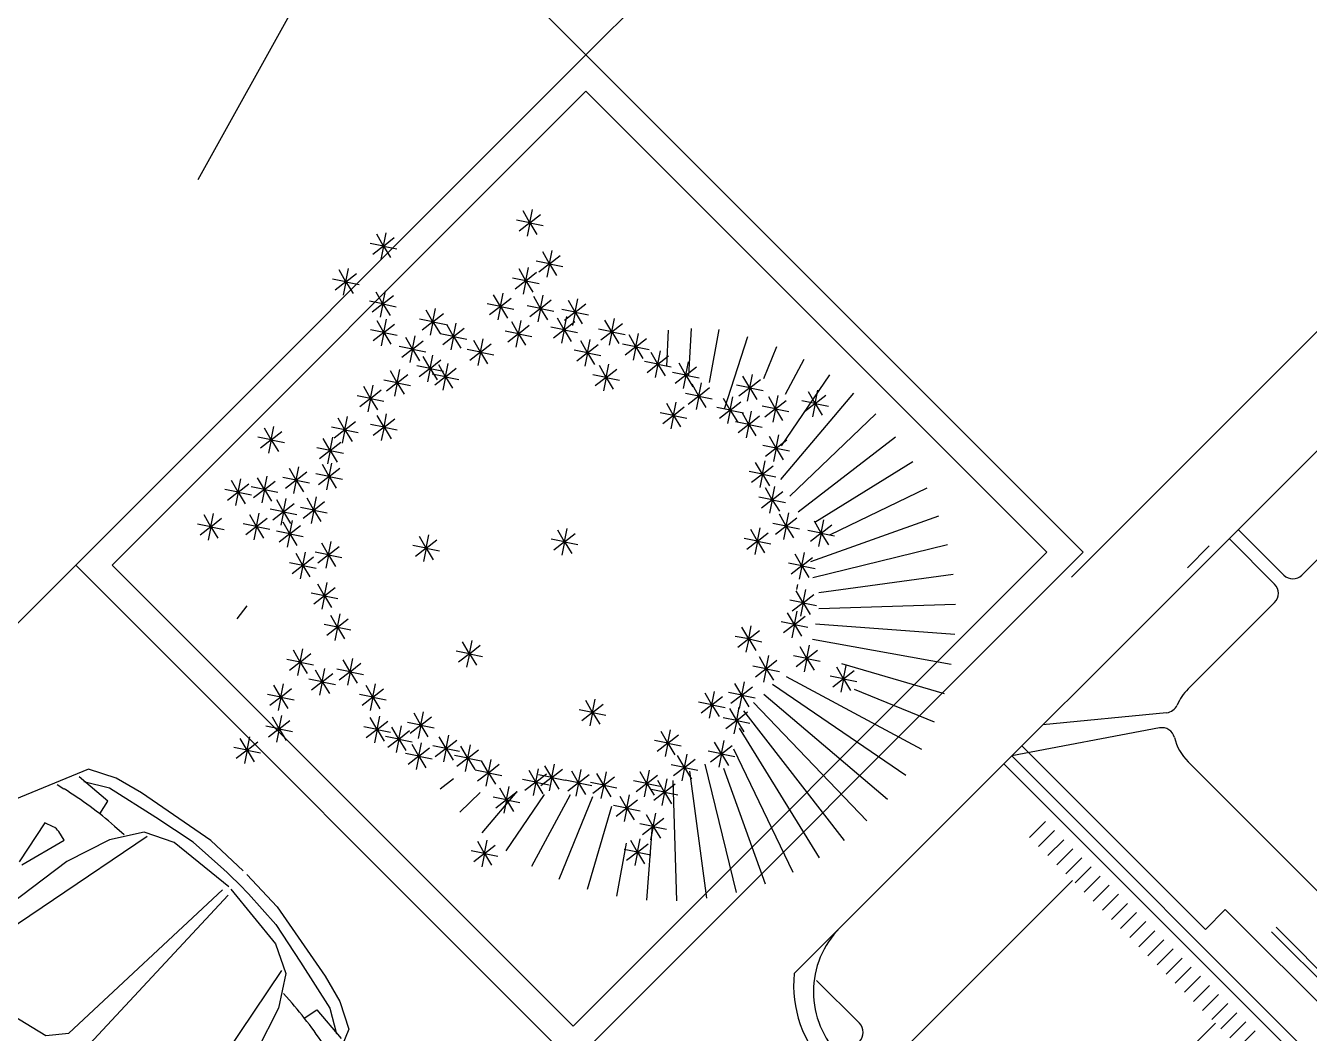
# Model space of a CAD drawing. Header units: millimetres. Extents: x 4849 to 12923, y -7542 to -986.
# Drawn here: x 7152.1 to 7650.4, y -4349.6 to -3958.6 of the extents above; entities that cross this region are included whole.
import ezdxf

# ---------------------------------------------------------------- set-up
doc = ezdxf.new("R2010")
doc.units = ezdxf.units.MM
doc.layers.add('ARBOLES', color=84, linetype='Continuous', lineweight=0)
for name, color, linetype in [('Arbustos', 82, 'Continuous'), ('muba', 32, 'Continuous'), ('mue', 31, 'Continuous'), ('Pav', 9, 'Continuous')]:
    doc.layers.add(name, color=color, linetype=linetype)

# ---------------------------------------------------------------- blocks, each defined once
blk = doc.blocks.new('a6')
at = {"layer": 'Arbustos'}
blk.add_line((-0.0769, 1.5869), (-0.0264, 1.5475), dxfattribs=at)
for points in [[(0.2812, 1.6885), (0.2295, 1.6988)], [(0.2812, 1.6885), (0.2489, 1.7302)], [(0.2812, 1.6885), (0.2916, 1.7402)], [(0.2812, 1.6885), (0.327, 1.7146)], [(0.2812, 1.6885), (0.2363, 1.6608)], [(0.2812, 1.6885), (0.2709, 1.6368)], [(0.2812, 1.6885), (0.3139, 1.6471)], [(0.2812, 1.6885), (0.3329, 1.6781)], [(-0.5865, 1.548), (-0.5761, 1.5997)], [(0.4149, 1.5825), (0.3826, 1.6242)], [(0.4149, 1.5825), (0.4253, 1.6343)], [(0.4149, 1.5825), (0.4608, 1.6087)], [(-0.5865, 1.548), (-0.6382, 1.5584)], [(-0.5865, 1.548), (-0.6314, 1.5204)], [(-0.5865, 1.548), (-0.6188, 1.5897)], [(-0.5865, 1.548), (-0.5969, 1.4963)], [(-0.5865, 1.548), (-0.5407, 1.5741)], [(-0.5865, 1.548), (-0.5538, 1.5066)], [(-0.5865, 1.548), (-0.5348, 1.5376)], [(0.2818, 1.5116), (0.2494, 1.5533)], [(0.2818, 1.5116), (0.2921, 1.5633)], [(0.4149, 1.5825), (0.3632, 1.5929)], [(0.4149, 1.5825), (0.37, 1.5549)], [(0.4149, 1.5825), (0.4046, 1.5308)], [(0.4149, 1.5825), (0.4667, 1.5722)], [(0.4149, 1.5825), (0.4476, 1.5411)], [(0.2818, 1.5116), (0.23, 1.522)], [(0.2818, 1.5116), (0.2368, 1.4839)], [(0.2818, 1.5116), (0.2714, 1.4599)], [(0.2818, 1.5116), (0.3276, 1.5377)], [(0.2818, 1.5116), (0.3144, 1.4702)], [(0.2818, 1.5116), (0.3335, 1.5012)], [(0.425, 1.4807), (0.3927, 1.5224)], [(0.425, 1.4807), (0.4354, 1.5325)], [(0.425, 1.4807), (0.4708, 1.5069)], [(0.6181, 1.4541), (0.5857, 1.4957)], [(0.6181, 1.4541), (0.6284, 1.5058)], [(-0.5035, 1.4234), (-0.5359, 1.465)], [(-0.5035, 1.4234), (-0.4932, 1.4751)], [(-0.5035, 1.4234), (-0.4577, 1.4495)], [(-0.3799, 1.4174), (-0.4123, 1.4591)], [(-0.3799, 1.4174), (-0.3696, 1.4692)], [(0.339, 1.4065), (0.3067, 1.4482)], [(0.339, 1.4065), (0.3494, 1.4582)], [(0.425, 1.4807), (0.3733, 1.4911)], [(0.425, 1.4807), (0.3801, 1.4531)], [(0.425, 1.4807), (0.4147, 1.429)], [(0.425, 1.4807), (0.4767, 1.4704)], [(0.425, 1.4807), (0.4577, 1.4393)], [(0.6181, 1.4541), (0.5663, 1.4644)], [(0.6181, 1.4541), (0.5731, 1.4264)], [(0.6181, 1.4541), (0.6077, 1.4023)], [(0.6181, 1.4541), (0.6639, 1.4802)], [(0.6181, 1.4541), (0.6698, 1.4437)], [(0.6181, 1.4541), (0.6507, 1.4126)], [(-0.5035, 1.4234), (-0.5552, 1.4337)], [(-0.5035, 1.4234), (-0.5484, 1.3957)], [(-0.5035, 1.4234), (-0.5139, 1.3716)], [(-0.5035, 1.4234), (-0.4709, 1.3819)], [(-0.5035, 1.4234), (-0.4518, 1.413)], [(-0.3799, 1.4174), (-0.4317, 1.4278)], [(-0.3799, 1.4174), (-0.4248, 1.3898)], [(-0.3799, 1.4174), (-0.3903, 1.3657)], [(-0.3799, 1.4174), (-0.3341, 1.4436)], [(-0.3799, 1.4174), (-0.3282, 1.4071)], [(-0.3799, 1.4174), (-0.3473, 1.376)], [(0.2529, 1.3821), (0.2206, 1.4238)], [(0.2529, 1.3821), (0.2633, 1.4339)], [(0.2529, 1.3821), (0.2987, 1.4083)], [(0.339, 1.4065), (0.2873, 1.4168)], [(0.339, 1.4065), (0.2941, 1.3788)], [(0.339, 1.4065), (0.3287, 1.3547)], [(0.339, 1.4065), (0.3849, 1.4326)], [(0.339, 1.4065), (0.3908, 1.3961)], [(0.339, 1.4065), (0.3717, 1.365)], [(0.4612, 1.3571), (0.4288, 1.3987)], [(0.4612, 1.3571), (0.4716, 1.4088)], [(-0.244, 1.3419), (-0.2957, 1.3523)], [(-0.244, 1.3419), (-0.2763, 1.3836)], [(-0.244, 1.3419), (-0.2336, 1.3936)], [(-0.244, 1.3419), (-0.1981, 1.3681)], [(0.1311, 1.3317), (0.0987, 1.3734)], [(0.1311, 1.3317), (0.1414, 1.3834)], [(0.1311, 1.3317), (0.1769, 1.3578)], [(0.2529, 1.3821), (0.2012, 1.3925)], [(0.2529, 1.3821), (0.208, 1.3545)], [(0.2529, 1.3821), (0.2426, 1.3304)], [(0.2529, 1.3821), (0.3046, 1.3718)], [(0.2529, 1.3821), (0.2856, 1.3407)], [(0.4612, 1.3571), (0.4095, 1.3674)], [(0.4612, 1.3571), (0.4163, 1.3294)], [(0.4612, 1.3571), (0.4508, 1.3053)], [(0.4612, 1.3571), (0.507, 1.3832)], [(0.4612, 1.3571), (0.5129, 1.3467)], [(0.4612, 1.3571), (0.4939, 1.3156)], [(-0.3209, 1.2559), (-0.3532, 1.2976)], [(-0.3209, 1.2559), (-0.3105, 1.3076)], [(-0.244, 1.3419), (-0.2889, 1.3143)], [(-0.244, 1.3419), (-0.2543, 1.2902)], [(-0.244, 1.3419), (-0.2113, 1.3005)], [(-0.244, 1.3419), (-0.1922, 1.3316)], [(0.0126, 1.2473), (0.023, 1.2991)], [(0.1311, 1.3317), (0.0794, 1.3421)], [(0.1311, 1.3317), (0.0862, 1.304)], [(0.1311, 1.3317), (0.1207, 1.28)], [(0.1311, 1.3317), (0.1828, 1.3213)], [(0.1311, 1.3317), (0.1637, 1.2903)], [(0.3459, 1.2887), (0.2942, 1.299)], [(0.3459, 1.2887), (0.3136, 1.3304)], [(0.3459, 1.2887), (0.3563, 1.3404)], [(0.3459, 1.2887), (0.3918, 1.3148)], [(-0.3209, 1.2559), (-0.3726, 1.2663)], [(-0.3209, 1.2559), (-0.3658, 1.2283)], [(-0.3209, 1.2559), (-0.3312, 1.2042)], [(-0.3209, 1.2559), (-0.275, 1.282)], [(-0.3209, 1.2559), (-0.2691, 1.2455)], [(-0.3209, 1.2559), (-0.2882, 1.2145)], [(-0.1092, 1.1969), (-0.0989, 1.2486)], [(0.0126, 1.2473), (-0.0391, 1.2577)], [(0.0126, 1.2473), (-0.0323, 1.2197)], [(0.0126, 1.2473), (-0.0197, 1.289)], [(0.0126, 1.2473), (0.0023, 1.1956)], [(0.0126, 1.2473), (0.0584, 1.2735)], [(0.0126, 1.2473), (0.0643, 1.237)], [(0.0126, 1.2473), (0.0453, 1.2059)], [(0.1721, 1.232), (0.1397, 1.2737)], [(0.1721, 1.232), (0.1824, 1.2838)], [(0.1721, 1.232), (0.2179, 1.2582)], [(0.3459, 1.2887), (0.301, 1.261)], [(0.3459, 1.2887), (0.3356, 1.2369)], [(0.3459, 1.2887), (0.3977, 1.2783)], [(0.3459, 1.2887), (0.3786, 1.2472)], [(0.4762, 1.2293), (0.4439, 1.271)], [(0.4762, 1.2293), (0.4866, 1.281)], [(0.4762, 1.2293), (0.5221, 1.2555)], [(0.5771, 1.2257), (0.5447, 1.2674)], [(0.5771, 1.2257), (0.5875, 1.2775)], [(0.5771, 1.2257), (0.6229, 1.2519)], [(-0.2815, 1.1482), (-0.2711, 1.2)], [(-0.1092, 1.1969), (-0.1609, 1.2072)], [(-0.1092, 1.1969), (-0.1541, 1.1692)], [(-0.1092, 1.1969), (-0.1416, 1.2386)], [(-0.1092, 1.1969), (-0.1196, 1.1452)], [(-0.1092, 1.1969), (-0.0634, 1.223)], [(-0.1092, 1.1969), (-0.0766, 1.1555)], [(-0.1092, 1.1969), (-0.0575, 1.1865)], [(0.1721, 1.232), (0.1203, 1.2424)], [(0.1721, 1.232), (0.1271, 1.2044)], [(0.1721, 1.232), (0.1617, 1.1803)], [(0.1721, 1.232), (0.2238, 1.2217)], [(0.1721, 1.232), (0.2047, 1.1906)], [(0.4762, 1.2293), (0.4245, 1.2397)], [(0.4762, 1.2293), (0.4313, 1.2017)], [(0.4762, 1.2293), (0.4659, 1.1776)], [(0.4762, 1.2293), (0.528, 1.219)], [(0.4762, 1.2293), (0.5089, 1.1879)], [(0.5771, 1.2257), (0.5254, 1.2361)], [(0.5771, 1.2257), (0.5322, 1.1981)], [(0.5771, 1.2257), (0.5667, 1.174)], [(0.5771, 1.2257), (0.6288, 1.2154)], [(0.5771, 1.2257), (0.6098, 1.1843)], [(0.657, 1.1682), (0.6246, 1.2098)], [(0.657, 1.1682), (0.6673, 1.2199)], [(1.2317, 1.1642), (1.1993, 1.2059)], [(1.2317, 1.1642), (1.242, 1.2159)], [(-0.2815, 1.1482), (-0.3332, 1.1586)], [(-0.2815, 1.1482), (-0.3264, 1.1206)], [(-0.2815, 1.1482), (-0.3138, 1.1899)], [(-0.2815, 1.1482), (-0.2918, 1.0965)], [(-0.2815, 1.1482), (-0.2357, 1.1744)], [(-0.2815, 1.1482), (-0.2297, 1.1379)], [(-0.2815, 1.1482), (-0.2488, 1.1068)], [(0.657, 1.1682), (0.6052, 1.1785)], [(0.657, 1.1682), (0.612, 1.1405)], [(0.657, 1.1682), (0.6466, 1.1164)], [(0.657, 1.1682), (0.7028, 1.1943)], [(0.657, 1.1682), (0.7087, 1.1578)], [(0.657, 1.1682), (0.6896, 1.1267)], [(1.2317, 1.1642), (1.1799, 1.1746)], [(1.2317, 1.1642), (1.1867, 1.1365)], [(1.2317, 1.1642), (1.2213, 1.1125)], [(1.2317, 1.1642), (1.2775, 1.1903)], [(1.2317, 1.1642), (1.2643, 1.1228)], [(1.2317, 1.1642), (1.2834, 1.1538)], [(-0.3804, 1.0599), (-0.4128, 1.1016)], [(-0.3804, 1.0599), (-0.3701, 1.1117)], [(0.7793, 1.0688), (0.7469, 1.1105)], [(0.7793, 1.0688), (0.7896, 1.1206)], [(-0.5056, 1.0434), (-0.5573, 1.0538)], [(-0.5056, 1.0434), (-0.538, 1.0851)], [(-0.5056, 1.0434), (-0.4953, 1.0952)], [(-0.5056, 1.0434), (-0.4598, 1.0696)], [(-0.3804, 1.0599), (-0.4322, 1.0703)], [(-0.3804, 1.0599), (-0.4253, 1.0323)], [(-0.3804, 1.0599), (-0.3908, 1.0082)], [(-0.3804, 1.0599), (-0.3346, 1.0861)], [(-0.3804, 1.0599), (-0.3287, 1.0496)], [(-0.3804, 1.0599), (-0.3478, 1.0185)], [(0.6672, 1.0164), (0.6349, 1.0581)], [(0.6672, 1.0164), (0.6776, 1.0682)], [(0.7793, 1.0688), (0.7275, 1.0792)], [(0.7793, 1.0688), (0.7344, 1.0412)], [(0.7793, 1.0688), (0.7689, 1.0171)], [(0.7793, 1.0688), (0.8251, 1.095)], [(0.7793, 1.0688), (0.831, 1.0585)], [(0.7793, 1.0688), (0.8119, 1.0274)], [(1.0343, 1.0171), (1.0019, 1.0588)], [(1.0343, 1.0171), (1.0447, 1.0689)], [(1.1454, 1.0204), (1.1131, 1.0621)], [(1.1454, 1.0204), (1.1558, 1.0722)], [(1.1454, 1.0204), (1.1912, 1.0466)], [(1.3704, 1.0186), (1.3381, 1.0602)], [(1.3704, 1.0186), (1.3808, 1.0703)], [(-0.5428, 0.9594), (-0.5751, 1.0011)], [(-0.5056, 1.0434), (-0.5505, 1.0158)], [(-0.5428, 0.9594), (-0.5324, 1.0111)], [(-0.5056, 1.0434), (-0.516, 0.9917)], [(-0.5056, 1.0434), (-0.4539, 1.0331)], [(-0.5056, 1.0434), (-0.473, 1.002)], [(0.6672, 1.0164), (0.6155, 1.0268)], [(0.6672, 1.0164), (0.6223, 0.9888)], [(0.6672, 1.0164), (0.6568, 0.9647)], [(0.6672, 1.0164), (0.713, 1.0426)], [(0.6672, 1.0164), (0.7189, 1.0061)], [(0.6672, 1.0164), (0.6999, 0.975)], [(0.8398, 0.9652), (0.8074, 1.0069)], [(0.8398, 0.9652), (0.8501, 1.017)], [(1.0343, 1.0171), (0.9826, 1.0275)], [(1.0343, 1.0171), (0.9894, 0.9895)], [(1.0343, 1.0171), (1.0239, 0.9654)], [(1.0343, 1.0171), (1.0801, 1.0433)], [(1.0343, 1.0171), (1.067, 0.9757)], [(1.0343, 1.0171), (1.086, 1.0068)], [(1.1454, 1.0204), (1.0937, 1.0308)], [(1.1454, 1.0204), (1.1005, 0.9928)], [(1.1454, 1.0204), (1.135, 0.9687)], [(1.1454, 1.0204), (1.1971, 1.0101)], [(1.1454, 1.0204), (1.1781, 0.979)], [(1.3704, 1.0186), (1.3187, 1.0289)], [(1.3704, 1.0186), (1.3255, 0.9909)], [(1.3704, 1.0186), (1.36, 0.9668)], [(1.3704, 1.0186), (1.4162, 1.0447)], [(1.3704, 1.0186), (1.4031, 0.9771)], [(1.3704, 1.0186), (1.4221, 1.0082)], [(-0.5428, 0.9594), (-0.5945, 0.9698)], [(-0.5428, 0.9594), (-0.5877, 0.9317)], [(-0.5428, 0.9594), (-0.5531, 0.9077)], [(-0.5428, 0.9594), (-0.4969, 0.9855)], [(-0.5428, 0.9594), (-0.491, 0.949)], [(-0.5428, 0.9594), (-0.5101, 0.918)], [(0.8398, 0.9652), (0.7881, 0.9756)], [(0.8398, 0.9652), (0.7949, 0.9376)], [(0.8398, 0.9652), (0.8294, 0.9135)], [(0.8398, 0.9652), (0.8856, 0.9914)], [(0.8398, 0.9652), (0.8915, 0.9549)], [(0.8398, 0.9652), (0.8724, 0.9238)], [(0.9701, 0.9059), (0.9378, 0.9475)], [(0.9701, 0.9059), (0.9805, 0.9576)], [(-0.6092, 0.8812), (-0.6415, 0.9229)], [(-0.6092, 0.8812), (-0.5988, 0.933)], [(-0.6092, 0.8812), (-0.5634, 0.9074)], [(-0.4888, 0.8738), (-0.5212, 0.9154)], [(-0.4888, 0.8738), (-0.4785, 0.9255)], [(-0.4888, 0.8738), (-0.443, 0.8999)], [(0.1977, 0.8527), (0.208, 0.9044)], [(0.9701, 0.9059), (0.9184, 0.9162)], [(0.9701, 0.9059), (0.9252, 0.8782)], [(0.9701, 0.9059), (0.9597, 0.8541)], [(0.9701, 0.9059), (1.0159, 0.932)], [(0.9701, 0.9059), (1.0218, 0.8955)], [(0.9701, 0.9059), (1.0028, 0.8644)], [(-0.6092, 0.8812), (-0.6609, 0.8916)], [(-0.6092, 0.8812), (-0.6541, 0.8536)], [(-0.6092, 0.8812), (-0.6196, 0.8295)], [(-0.6092, 0.8812), (-0.5575, 0.8709)], [(-0.6092, 0.8812), (-0.5765, 0.8398)], [(-0.4888, 0.8738), (-0.5405, 0.8841)], [(-0.4888, 0.8738), (-0.5337, 0.8461)], [(-0.4888, 0.8738), (-0.4992, 0.822)], [(-0.4888, 0.8738), (-0.4371, 0.8634)], [(-0.4888, 0.8738), (-0.4562, 0.8323)], [(0.1977, 0.8527), (0.1459, 0.863)], [(0.1977, 0.8527), (0.1527, 0.825)], [(0.1977, 0.8527), (0.1653, 0.8944)], [(0.1977, 0.8527), (0.1873, 0.801)], [(0.1977, 0.8527), (0.2435, 0.8788)], [(0.1977, 0.8527), (0.2494, 0.8423)], [(0.1977, 0.8527), (0.2303, 0.8113)], [(0.8955, 0.8377), (0.8438, 0.848)], [(0.8955, 0.8377), (0.8631, 0.8793)], [(0.8955, 0.8377), (0.9059, 0.8894)], [(0.8955, 0.8377), (0.9413, 0.8638)], [(1.0761, 0.8264), (1.0437, 0.8681)], [(1.0761, 0.8264), (1.0864, 0.8782)], [(1.0761, 0.8264), (1.1219, 0.8526)], [(-0.6974, 0.7463), (-0.7376, 0.7982)], [(-0.5796, 0.7755), (-0.6119, 0.8172)], [(-0.5796, 0.7755), (-0.5692, 0.8272)], [(-0.5796, 0.7755), (-0.5338, 0.8017)], [(0.8631, 0.7776), (0.8308, 0.8193)], [(0.8955, 0.8377), (0.8506, 0.81)], [(0.8631, 0.7776), (0.8735, 0.8293)], [(0.8631, 0.7776), (0.909, 0.8037)], [(0.8955, 0.8377), (0.8851, 0.7859)], [(0.8955, 0.8377), (0.9472, 0.8273)], [(0.8955, 0.8377), (0.9281, 0.7962)], [(1.0194, 0.7463), (1.0298, 0.798)], [(1.0761, 0.8264), (1.0243, 0.8368)], [(1.0761, 0.8264), (1.0311, 0.7988)], [(1.0761, 0.8264), (1.0657, 0.7747)], [(1.0761, 0.8264), (1.1278, 0.8161)], [(1.0761, 0.8264), (1.1087, 0.785)], [(-0.5796, 0.7755), (-0.6313, 0.7859)], [(-0.5796, 0.7755), (-0.6245, 0.7479)], [(-0.5796, 0.7755), (-0.59, 0.7238)], [(-0.5796, 0.7755), (-0.5279, 0.7652)], [(-0.5796, 0.7755), (-0.5469, 0.7341)], [(0.8631, 0.7776), (0.8114, 0.788)], [(0.8631, 0.7776), (0.8182, 0.7499)], [(0.8631, 0.7776), (0.8528, 0.7259)], [(0.8631, 0.7776), (0.9149, 0.7672)], [(0.8631, 0.7776), (0.8958, 0.7362)], [(1.0194, 0.7463), (0.9677, 0.7567)], [(1.0194, 0.7463), (0.987, 0.788)], [(1.0194, 0.7463), (1.0652, 0.7724)], [(-0.7503, 0.6426), (-0.8262, 0.7218)], [(-0.6167, 0.6915), (-0.6685, 0.7018)], [(-0.6167, 0.6915), (-0.6491, 0.7332)], [(-0.6167, 0.6915), (-0.6064, 0.7432)], [(-0.6167, 0.6915), (-0.5709, 0.7176)], [(-0.2117, 0.6852), (-0.2441, 0.7269)], [(-0.2117, 0.6852), (-0.2013, 0.7369)], [(-0.2117, 0.6852), (-0.1659, 0.7113)], [(1.0194, 0.7463), (0.9745, 0.7186)], [(1.0194, 0.7463), (1.009, 0.6946)], [(1.0194, 0.7463), (1.0711, 0.7359)], [(1.0194, 0.7463), (1.0521, 0.7049)], [(-0.987, 0.6265), (-1.0193, 0.6682)], [(-0.987, 0.6265), (-0.9766, 0.6782)], [(-0.987, 0.6265), (-0.9411, 0.6526)], [(-0.6734, 0.6114), (-0.7058, 0.653)], [(-0.6734, 0.6114), (-0.6631, 0.6631)], [(-0.6167, 0.6915), (-0.6617, 0.6638)], [(-0.6167, 0.6915), (-0.6271, 0.6398)], [(-0.6167, 0.6915), (-0.5841, 0.65)], [(-0.6167, 0.6915), (-0.565, 0.6811)], [(-0.2117, 0.6852), (-0.2634, 0.6956)], [(-0.2117, 0.6852), (-0.2566, 0.6575)], [(-0.2117, 0.6852), (-0.2221, 0.6335)], [(-0.2117, 0.6852), (-0.179, 0.6438)], [(-0.2117, 0.6852), (-0.16, 0.6748)], [(0.9579, 0.6422), (0.9062, 0.6526)], [(0.9579, 0.6422), (0.9256, 0.6839)], [(0.9579, 0.6422), (0.9683, 0.6939)], [(0.9579, 0.6422), (1.0037, 0.6683)], [(-0.987, 0.6265), (-1.0387, 0.6368)], [(-0.987, 0.6265), (-1.0319, 0.5988)], [(-0.987, 0.6265), (-0.9973, 0.5748)], [(-0.987, 0.6265), (-0.9543, 0.5851)], [(-0.987, 0.6265), (-0.9352, 0.6161)], [(-0.746, 0.501), (-0.9063, 0.6367)], [(-0.6734, 0.6114), (-0.7251, 0.6217)], [(-0.6734, 0.6114), (-0.7183, 0.5837)], [(-0.6734, 0.6114), (-0.6838, 0.5596)], [(-0.6734, 0.6114), (-0.6276, 0.6375)], [(-0.6734, 0.6114), (-0.6217, 0.601)], [(-0.6734, 0.6114), (-0.6408, 0.5699)], [(0.9579, 0.6422), (0.913, 0.6145)], [(0.9579, 0.6422), (0.9476, 0.5905)], [(0.9579, 0.6422), (1.0096, 0.6318)], [(0.9579, 0.6422), (0.9906, 0.6008)], [(1.1356, 0.5647), (1.1032, 0.6064)], [(1.1356, 0.5647), (1.1459, 0.6165)], [(-0.7789, 0.541), (-0.8306, 0.5514)], [(-0.7789, 0.541), (-0.8113, 0.5827)], [(-0.7789, 0.541), (-0.7686, 0.5927)], [(-0.7789, 0.541), (-0.7331, 0.5672)], [(1.1356, 0.5647), (1.0839, 0.5751)], [(1.1356, 0.5647), (1.0907, 0.5371)], [(1.1356, 0.5647), (1.1252, 0.513)], [(1.1356, 0.5647), (1.1814, 0.5909)], [(1.1356, 0.5647), (1.1682, 0.5233)], [(1.1356, 0.5647), (1.1873, 0.5544)], [(-0.7579, 0.3943), (-0.9771, 0.5436)], [(-0.7789, 0.541), (-0.8238, 0.5134)], [(-0.7789, 0.541), (-0.7893, 0.4893)], [(-0.7789, 0.541), (-0.7272, 0.5307)], [(-0.7789, 0.541), (-0.7463, 0.4996)], [(1.0299, 0.4947), (0.9782, 0.5051)], [(1.0299, 0.4947), (0.9976, 0.5364)], [(1.0299, 0.4947), (1.0403, 0.5464)], [(1.0299, 0.4947), (1.0758, 0.5209)], [(1.2358, 0.4661), (1.2034, 0.5078)], [(1.2358, 0.4661), (1.2461, 0.5178)], [(1.4605, 0.4505), (1.4709, 0.5023)], [(-0.7102, 0.4275), (-0.7426, 0.4692)], [(-0.7102, 0.4275), (-0.6999, 0.4792)], [(-0.7102, 0.4275), (-0.6644, 0.4536)], [(1.0299, 0.4947), (0.985, 0.4671)], [(1.0299, 0.4947), (1.0196, 0.443)], [(1.0299, 0.4947), (1.0817, 0.4844)], [(1.0299, 0.4947), (1.0626, 0.4533)], [(1.1284, 0.409), (1.096, 0.4507)], [(1.1284, 0.409), (1.1387, 0.4608)], [(1.2358, 0.4661), (1.184, 0.4765)], [(1.2358, 0.4661), (1.1908, 0.4384)], [(1.2358, 0.4661), (1.2254, 0.4144)], [(1.2358, 0.4661), (1.2816, 0.4922)], [(1.2358, 0.4661), (1.2684, 0.4247)], [(1.2358, 0.4661), (1.2875, 0.4557)], [(1.4605, 0.4505), (1.4088, 0.4609)], [(1.4605, 0.4505), (1.4156, 0.4229)], [(1.4605, 0.4505), (1.4282, 0.4922)], [(1.4605, 0.4505), (1.4502, 0.3988)], [(1.4605, 0.4505), (1.5064, 0.4767)], [(1.4605, 0.4505), (1.4932, 0.4091)], [(1.4605, 0.4505), (1.5123, 0.4402)], [(-0.7596, 0.2941), (-1.0378, 0.4436)], [(-0.7102, 0.4275), (-0.762, 0.4378)], [(-0.7102, 0.4275), (-0.7552, 0.3998)], [(-0.6922, 0.3656), (-0.7245, 0.4073)], [(-0.7102, 0.4275), (-0.7206, 0.3757)], [(-0.7102, 0.4275), (-0.6585, 0.4171)], [(-0.7102, 0.4275), (-0.6776, 0.386)], [(-0.6922, 0.3656), (-0.6818, 0.4174)], [(1.1284, 0.409), (1.0767, 0.4194)], [(1.1284, 0.409), (1.0835, 0.3814)], [(1.1284, 0.409), (1.118, 0.3573)], [(1.1284, 0.409), (1.1742, 0.4352)], [(1.1284, 0.409), (1.161, 0.3676)], [(1.1284, 0.409), (1.1801, 0.3987)], [(1.3014, 0.3744), (1.269, 0.4161)], [(1.3014, 0.3744), (1.3117, 0.4261)], [(1.3014, 0.3744), (1.3472, 0.4005)], [(-0.6922, 0.3656), (-0.7439, 0.376)], [(-0.6922, 0.3656), (-0.7371, 0.338)], [(-0.6922, 0.3656), (-0.7025, 0.3139)], [(-0.6922, 0.3656), (-0.6463, 0.3918)], [(-0.6922, 0.3656), (-0.6404, 0.3553)], [(-0.6922, 0.3656), (-0.6595, 0.3242)], [(0.2221, 0.3156), (0.1898, 0.3572)], [(0.2221, 0.3156), (0.2325, 0.3673)], [(1.0451, 0.317), (1.0128, 0.3587)], [(1.0451, 0.317), (1.0555, 0.3688)], [(1.3014, 0.3744), (1.2496, 0.3848)], [(1.3014, 0.3744), (1.2564, 0.3467)], [(1.3014, 0.3744), (1.291, 0.3227)], [(1.3014, 0.3744), (1.334, 0.333)], [(1.3014, 0.3744), (1.3531, 0.364)], [(-0.767, 0.2066), (-1.0877, 0.3378)], [(-0.713, 0.2617), (-0.7453, 0.3034)], [(-0.713, 0.2617), (-0.7026, 0.3134)], [(0.2221, 0.3156), (0.1704, 0.3259)], [(0.2221, 0.3156), (0.1772, 0.2879)], [(0.2221, 0.3156), (0.2118, 0.2638)], [(0.2221, 0.3156), (0.2679, 0.3417)], [(0.2221, 0.3156), (0.2738, 0.3052)], [(0.2221, 0.3156), (0.2548, 0.2741)], [(1.0451, 0.317), (0.9934, 0.3274)], [(1.0451, 0.317), (1.0002, 0.2894)], [(1.0451, 0.317), (1.0348, 0.2653)], [(1.0451, 0.317), (1.091, 0.3432)], [(1.0451, 0.317), (1.0969, 0.3067)], [(1.0451, 0.317), (1.0778, 0.2756)], [(1.1134, 0.2745), (1.0811, 0.3162)], [(1.1134, 0.2745), (1.1238, 0.3263)], [(1.1134, 0.2745), (1.1593, 0.3007)], [(-0.713, 0.2617), (-0.7647, 0.2721)], [(-0.713, 0.2617), (-0.7579, 0.234)], [(-0.713, 0.2617), (-0.7233, 0.21)], [(-0.713, 0.2617), (-0.6671, 0.2878)], [(-0.713, 0.2617), (-0.6612, 0.2513)], [(-0.713, 0.2617), (-0.6803, 0.2203)], [(-0.4395, 0.2069), (-0.4292, 0.2587)], [(0.956, 0.2268), (0.9236, 0.2685)], [(0.956, 0.2268), (0.9663, 0.2785)], [(0.956, 0.2268), (1.0018, 0.2529)], [(1.1134, 0.2745), (1.0617, 0.2849)], [(1.1134, 0.2745), (1.0685, 0.2469)], [(1.1134, 0.2745), (1.1031, 0.2228)], [(1.1134, 0.2745), (1.1461, 0.2331)], [(1.1134, 0.2745), (1.1652, 0.2642)], [(-0.8047, 0.1336), (-1.1262, 0.2274)], [(-0.7224, 0.1638), (-0.7548, 0.2055)], [(-0.7224, 0.1638), (-0.7121, 0.2155)], [(-0.4395, 0.2069), (-0.4913, 0.2173)], [(-0.4395, 0.2069), (-0.4845, 0.1793)], [(-0.4395, 0.2069), (-0.4719, 0.2486)], [(-0.4395, 0.2069), (-0.4499, 0.1552)], [(-0.4395, 0.2069), (-0.3937, 0.2331)], [(-0.4395, 0.2069), (-0.3878, 0.1966)], [(-0.4395, 0.2069), (-0.4069, 0.1655)], [(0.8602, 0.1545), (0.8706, 0.2062)], [(0.956, 0.2268), (0.9042, 0.2372)], [(0.956, 0.2268), (0.911, 0.1991)], [(0.956, 0.2268), (0.9456, 0.1751)], [(0.956, 0.2268), (1.0077, 0.2164)], [(0.956, 0.2268), (0.9886, 0.1854)], [(-0.7224, 0.1638), (-0.7742, 0.1742)], [(-0.7224, 0.1638), (-0.7674, 0.1361)], [(-0.7224, 0.1638), (-0.7328, 0.1121)], [(-0.7224, 0.1638), (-0.6766, 0.1899)], [(-0.7224, 0.1638), (-0.6898, 0.1224)], [(-0.7224, 0.1638), (-0.6707, 0.1534)], [(0.8602, 0.1545), (0.8085, 0.1649)], [(0.8602, 0.1545), (0.8153, 0.1268)], [(0.8602, 0.1545), (0.8279, 0.1962)], [(0.8602, 0.1545), (0.8499, 0.1028)], [(0.8602, 0.1545), (0.9061, 0.1806)], [(0.8602, 0.1545), (0.8929, 0.1131)], [(0.8602, 0.1545), (0.912, 0.1441)], [(1.0371, 0.1327), (1.0047, 0.1744)], [(1.0371, 0.1327), (1.0474, 0.1844)], [(1.0371, 0.1327), (1.0829, 0.1588)], [(-0.9463, 0.0762), (-1.1531, 0.1136)], [(-0.8116, 0.0736), (-0.8439, 0.1152)], [(-0.8116, 0.0736), (-0.8012, 0.1253)], [(-0.8116, 0.0736), (-0.7658, 0.0997)], [(1.0371, 0.1327), (0.9853, 0.1431)], [(1.0371, 0.1327), (0.9921, 0.105)], [(1.0371, 0.1327), (1.0267, 0.081)], [(1.0371, 0.1327), (1.0697, 0.0913)], [(1.0371, 0.1327), (1.0888, 0.1223)], [(-0.9823, 0.0329), (-1.0146, 0.0746)], [(-0.9823, 0.0329), (-0.9719, 0.0846)], [(-0.9823, 0.0329), (-0.9364, 0.059)], [(-0.8116, 0.0736), (-0.8633, 0.0839)], [(-0.8116, 0.0736), (-0.8565, 0.0459)], [(-0.8116, 0.0736), (-0.822, 0.0218)], [(-0.8116, 0.0736), (-0.7599, 0.0632)], [(-0.8116, 0.0736), (-0.7789, 0.0321)], [(0.9793, 0.0392), (0.947, 0.0808)], [(0.9793, 0.0392), (0.9897, 0.0909)], [(0.9793, 0.0392), (1.0252, 0.0653)], [(-0.9823, 0.0329), (-1.034, 0.0433)], [(-0.9823, 0.0329), (-1.0272, 0.0052)], [(-0.9823, 0.0329), (-0.9926, -0.0188)], [(-0.9823, 0.0329), (-0.9305, 0.0225)], [(-0.9823, 0.0329), (-0.9496, -0.0085)], [(-0.8828, -0.0286), (-0.9152, 0.0131)], [(-0.8828, -0.0286), (-0.8725, 0.0231)], [(-0.7154, -0.0039), (-0.7671, 0.0064)], [(-0.7154, -0.0039), (-0.7477, 0.0378)], [(-0.7154, -0.0039), (-0.705, 0.0478)], [(-0.7154, -0.0039), (-0.6696, 0.0222)], [(0.9113, -0.047), (0.9216, 0.0047)], [(0.9793, 0.0392), (0.9276, 0.0495)], [(0.9793, 0.0392), (0.9344, 0.0115)], [(0.9793, 0.0392), (0.969, -0.0126)], [(0.9793, 0.0392), (1.0311, 0.0288)], [(0.9793, 0.0392), (1.012, -0.0023)], [(-0.878, -0.024), (-1.1678, -0.0025)], [(-0.8828, -0.0286), (-0.9346, -0.0182)], [(-0.8828, -0.0286), (-0.9278, -0.0562)], [(-0.8828, -0.0286), (-0.8932, -0.0803)], [(-0.8828, -0.0286), (-0.837, -0.0025)], [(-0.8828, -0.0286), (-0.8311, -0.039)], [(-0.8828, -0.0286), (-0.8502, -0.07)], [(-0.7493, -0.072), (-0.7817, -0.0303)], [(-0.7154, -0.0039), (-0.7603, -0.0316)], [(-0.7493, -0.072), (-0.739, -0.0202)], [(-0.7493, -0.072), (-0.7035, -0.0458)], [(-0.7154, -0.0039), (-0.7258, -0.0557)], [(-0.7154, -0.0039), (-0.6637, -0.0143)], [(-0.7154, -0.0039), (-0.6827, -0.0454)], [(-0.559, -0.0851), (-0.5913, -0.0435)], [(-0.559, -0.0851), (-0.5486, -0.0334)], [(0.9113, -0.047), (0.8596, -0.0366)], [(0.9113, -0.047), (0.8664, -0.0747)], [(0.9113, -0.047), (0.8789, -0.0053)], [(0.9113, -0.047), (0.9009, -0.0987)], [(0.9113, -0.047), (0.9571, -0.0209)], [(0.9113, -0.047), (0.963, -0.0574)], [(0.9113, -0.047), (0.9439, -0.0884)], [(-0.7493, -0.072), (-0.8011, -0.0616)], [(-0.7493, -0.072), (-0.7943, -0.0996)], [(-0.7493, -0.072), (-0.7597, -0.1237)], [(-0.7493, -0.072), (-0.6976, -0.0823)], [(-0.7493, -0.072), (-0.7167, -0.1134)], [(-0.6531, -0.1494), (-0.6428, -0.0977)], [(-0.559, -0.0851), (-0.6107, -0.0748)], [(-0.559, -0.0851), (-0.6039, -0.1128)], [(-0.559, -0.0851), (-0.5693, -0.1369)], [(-0.559, -0.0851), (-0.5132, -0.059)], [(-0.559, -0.0851), (-0.5073, -0.0955)], [(-0.559, -0.0851), (-0.5263, -0.1266)], [(0.7132, -0.1069), (0.6615, -0.0965)], [(0.7132, -0.1069), (0.6809, -0.0652)], [(0.7132, -0.1069), (0.7236, -0.0552)], [(0.7132, -0.1069), (0.759, -0.0807)], [(1.0443, -0.086), (0.9047, -0.08)], [(-0.704, -0.1052), (-1.1704, -0.1194)], [(-0.6531, -0.1494), (-0.7049, -0.1391)], [(-0.6531, -0.1494), (-0.6981, -0.1771)], [(-0.6531, -0.1494), (-0.6855, -0.1078)], [(-0.6531, -0.1494), (-0.6635, -0.2012)], [(-0.6531, -0.1494), (-0.6073, -0.1233)], [(-0.6531, -0.1494), (-0.6014, -0.1598)], [(-0.6531, -0.1494), (-0.6205, -0.1909)], [(0.7132, -0.1069), (0.6683, -0.1345)], [(0.7132, -0.1069), (0.7028, -0.1586)], [(0.7132, -0.1069), (0.7459, -0.1483)], [(0.7132, -0.1069), (0.7649, -0.1172)], [(0.8693, -0.155), (0.8176, -0.1447)], [(0.8693, -0.155), (0.837, -0.1133)], [(0.8693, -0.155), (0.8797, -0.1033)], [(0.8693, -0.155), (0.9152, -0.1289)], [(-0.6675, -0.1689), (-1.1607, -0.2359)], [(0.7882, -0.2053), (0.7364, -0.1949)], [(0.7882, -0.2053), (0.7558, -0.1636)], [(0.7882, -0.2053), (0.7985, -0.1536)], [(0.7882, -0.2053), (0.834, -0.1791)], [(0.8693, -0.155), (0.8244, -0.1827)], [(0.8693, -0.155), (0.859, -0.2067)], [(1.0504, -0.1756), (0.8674, -0.1649)], [(0.8693, -0.155), (0.9211, -0.1654)], [(0.8693, -0.155), (0.902, -0.1964)], [(-0.641, -0.229), (-1.1389, -0.3508)], [(-0.6006, -0.293), (-0.5903, -0.2413)], [(-0.4104, -0.2563), (-0.4622, -0.2459)], [(-0.4104, -0.2563), (-0.4428, -0.2146)], [(-0.4104, -0.2563), (-0.4001, -0.2045)], [(-0.4104, -0.2563), (-0.3646, -0.2301)], [(0.7882, -0.2053), (0.7432, -0.2329)], [(0.7882, -0.2053), (0.7778, -0.257)], [(0.7882, -0.2053), (0.8399, -0.2156)], [(0.7882, -0.2053), (0.8208, -0.2467)], [(0.8405, -0.2471), (1.0459, -0.2843)], [(-0.6006, -0.293), (-0.6524, -0.2827)], [(-0.6006, -0.293), (-0.6455, -0.3207)], [(-0.6006, -0.293), (-0.633, -0.2513)], [(-0.6006, -0.293), (-0.611, -0.3447)], [(-0.6006, -0.293), (-0.5548, -0.2669)], [(-0.6006, -0.293), (-0.5489, -0.3034)], [(-0.6006, -0.293), (-0.568, -0.3344)], [(-0.4104, -0.2563), (-0.4554, -0.2839)], [(-0.4104, -0.2563), (-0.4208, -0.308)], [(-0.4104, -0.2563), (-0.3587, -0.2666)], [(-0.4104, -0.2563), (-0.3778, -0.2977)], [(0.7333, -0.3273), (0.7009, -0.2857)], [(0.7333, -0.3273), (0.7436, -0.2756)], [(-0.6555, -0.3014), (-1.1052, -0.4628)], [(-0.5811, -0.3397), (-1.06, -0.5707)], [(-0.4703, -0.3524), (-0.522, -0.342)], [(-0.4703, -0.3524), (-0.5027, -0.3107)], [(-0.4703, -0.3524), (-0.46, -0.3006)], [(-0.4703, -0.3524), (-0.4245, -0.3262)], [(-0.3727, -0.3719), (-0.405, -0.3303)], [(-0.3727, -0.3719), (-0.3623, -0.3202)], [(-0.3727, -0.3719), (-0.3268, -0.3458)], [(-0.1546, -0.399), (-0.1443, -0.3472)], [(0.6782, -0.3995), (0.6885, -0.3477)], [(0.7333, -0.3273), (0.6815, -0.317)], [(0.7333, -0.3273), (0.6883, -0.355)], [(0.7333, -0.3273), (0.7229, -0.3791)], [(0.7333, -0.3273), (0.7791, -0.3012)], [(0.7333, -0.3273), (0.785, -0.3377)], [(0.7333, -0.3273), (0.7659, -0.3688)], [(1.0184, -0.395), (0.7379, -0.3039)], [(-0.5003, -0.3618), (-1.0037, -0.6732)], [(-0.4329, -0.379), (-0.9371, -0.7693)], [(-0.4703, -0.3524), (-0.5152, -0.38)], [(-0.4703, -0.3524), (-0.4807, -0.4041)], [(-0.4703, -0.3524), (-0.4377, -0.3938)], [(-0.4703, -0.3524), (-0.4186, -0.3627)], [(-0.3727, -0.3719), (-0.4244, -0.3616)], [(-0.3727, -0.3719), (-0.4176, -0.3996)], [(-0.3727, -0.3719), (-0.383, -0.4237)], [(-0.3727, -0.3719), (-0.3209, -0.3823)], [(-0.3727, -0.3719), (-0.34, -0.4134)], [(-0.1546, -0.399), (-0.2063, -0.3886)], [(-0.1546, -0.399), (-0.187, -0.3573)], [(-0.1546, -0.399), (-0.1088, -0.3728)], [(0.2245, -0.4333), (0.1921, -0.3917)], [(0.2245, -0.4333), (0.2348, -0.3816)], [(0.6782, -0.3995), (0.6264, -0.3891)], [(0.6782, -0.3995), (0.6458, -0.3578)], [(0.6782, -0.3995), (0.724, -0.3733)], [(0.8197, -0.4029), (0.768, -0.3925)], [(0.8197, -0.4029), (0.7874, -0.3612)], [(0.8197, -0.4029), (0.8301, -0.3511)], [(0.8197, -0.4029), (0.8655, -0.3767)], [(-0.401, -0.4179), (-0.8608, -0.858)], [(-0.2699, -0.4674), (-0.3022, -0.4257)], [(-0.2699, -0.4674), (-0.2595, -0.4156)], [(-0.2699, -0.4674), (-0.2241, -0.4412)], [(-0.1546, -0.399), (-0.1995, -0.4266)], [(-0.1546, -0.399), (-0.165, -0.4507)], [(-0.1546, -0.399), (-0.1029, -0.4093)], [(-0.1546, -0.399), (-0.122, -0.4404)], [(0.2245, -0.4333), (0.1727, -0.423)], [(0.2245, -0.4333), (0.1796, -0.461)], [(0.2245, -0.4333), (0.2141, -0.4851)], [(0.2245, -0.4333), (0.2703, -0.4072)], [(0.2245, -0.4333), (0.2762, -0.4437)], [(0.2245, -0.4333), (0.2571, -0.4748)], [(0.3857, -0.4906), (0.396, -0.4388)], [(0.4848, -0.4522), (0.4331, -0.4418)], [(0.4848, -0.4522), (0.4524, -0.4105)], [(0.4848, -0.4522), (0.4951, -0.4005)], [(0.4848, -0.4522), (0.5306, -0.4261)], [(0.6782, -0.3995), (0.6332, -0.4271)], [(0.6782, -0.3995), (0.6678, -0.4512)], [(0.6782, -0.3995), (0.7299, -0.4098)], [(0.6782, -0.3995), (0.7108, -0.4409)], [(0.8197, -0.4029), (0.7748, -0.4305)], [(0.8197, -0.4029), (0.8093, -0.4546)], [(0.8197, -0.4029), (0.8714, -0.4132)], [(0.8197, -0.4029), (0.8524, -0.4443)], [(-0.3686, -0.4574), (-0.7756, -0.9381)], [(-0.3302, -0.4916), (-0.6825, -1.0089)], [(-0.2699, -0.4674), (-0.3216, -0.457)], [(-0.2699, -0.4674), (-0.3148, -0.495)], [(-0.2699, -0.4674), (-0.2802, -0.5191)], [(-0.2699, -0.4674), (-0.2182, -0.4777)], [(-0.2699, -0.4674), (-0.2372, -0.5088)], [(0.2834, -0.5449), (0.2937, -0.4932)], [(0.3857, -0.4906), (0.334, -0.4802)], [(0.3857, -0.4906), (0.3408, -0.5182)], [(0.3857, -0.4906), (0.3533, -0.4489)], [(0.3857, -0.4906), (0.3753, -0.5423)], [(0.3857, -0.4906), (0.4315, -0.4644)], [(0.3857, -0.4906), (0.4374, -0.5009)], [(0.3857, -0.4906), (0.4183, -0.532)], [(0.4848, -0.4522), (0.4399, -0.4799)], [(0.4848, -0.4522), (0.4744, -0.5039)], [(0.4848, -0.4522), (0.5365, -0.4626)], [(0.4848, -0.4522), (0.5174, -0.4936)], [(0.5858, -0.5057), (0.5341, -0.4953)], [(0.5858, -0.5057), (0.5535, -0.464)], [(0.5858, -0.5057), (0.5962, -0.454)], [(0.5858, -0.5057), (0.6316, -0.4796)], [(0.7387, -0.5031), (0.687, -0.4927)], [(0.7387, -0.5031), (0.7063, -0.4614)], [(0.7387, -0.5031), (0.749, -0.4513)], [(0.7387, -0.5031), (0.7845, -0.4769)], [(0.8569, -0.4579), (0.9806, -0.5085)], [(-0.3002, -0.5443), (-0.5825, -1.0696)], [(-0.0988, -0.5765), (-0.1311, -0.5348)], [(-0.0988, -0.5765), (-0.0884, -0.5248)], [(0.2834, -0.5449), (0.2317, -0.5346)], [(0.2834, -0.5449), (0.2385, -0.5726)], [(0.2834, -0.5449), (0.251, -0.5032)], [(0.2834, -0.5449), (0.273, -0.5966)], [(0.2834, -0.5449), (0.3292, -0.5188)], [(0.2834, -0.5449), (0.3351, -0.5553)], [(0.2834, -0.5449), (0.316, -0.5864)], [(0.4649, -0.5243), (0.7992, -0.8074)], [(0.5858, -0.5057), (0.5409, -0.5334)], [(0.5858, -0.5057), (0.5754, -0.5574)], [(0.5858, -0.5057), (0.6375, -0.5161)], [(0.5858, -0.5057), (0.6185, -0.5471)], [(0.5946, -0.5267), (0.87, -0.7143)], [(0.7387, -0.5031), (0.6938, -0.5307)], [(0.7387, -0.5031), (0.7283, -0.5548)], [(0.7387, -0.5031), (0.7904, -0.5134)], [(0.7387, -0.5031), (0.7713, -0.5445)], [(0.7956, -0.5417), (0.9307, -0.6143)], [(-0.2304, -0.625), (-0.2627, -0.5833)], [(-0.2304, -0.625), (-0.22, -0.5732)], [(-0.0988, -0.5765), (-0.1505, -0.5661)], [(-0.0988, -0.5765), (-0.1437, -0.6041)], [(-0.0988, -0.5765), (-0.1091, -0.6282)], [(-0.0988, -0.5765), (-0.0529, -0.5503)], [(-0.0988, -0.5765), (-0.047, -0.5868)], [(-0.0988, -0.5765), (-0.0661, -0.6179)], [(-0.0141, -0.6101), (-0.0464, -0.5684)], [(-0.0141, -0.6101), (-0.0037, -0.5583)], [(-0.0141, -0.6101), (0.0318, -0.5839)], [(0.0566, -0.5887), (0.0375, -0.5849)], [(0.0566, -0.5887), (0.0422, -0.5859)], [(0.1291, -0.6055), (0.0773, -0.5951)], [(0.1291, -0.6055), (0.0967, -0.5638)], [(0.1291, -0.6055), (0.1394, -0.5538)], [(0.1291, -0.6055), (0.1749, -0.5793)], [(0.3383, -0.5916), (0.6304, -0.9689)], [(0.3997, -0.5589), (0.719, -0.8925)], [(-0.2304, -0.625), (-0.2821, -0.6146)], [(-0.2304, -0.625), (-0.2753, -0.6526)], [(-0.1552, -0.6471), (-0.2525, -1.1849)], [(-0.2304, -0.625), (-0.2407, -0.6767)], [(-0.2304, -0.625), (-0.1845, -0.5988)], [(-0.2304, -0.625), (-0.1786, -0.6353)], [(-0.2304, -0.625), (-0.1977, -0.6664)], [(-0.0141, -0.6101), (-0.0658, -0.5997)], [(-0.0141, -0.6101), (-0.059, -0.6377)], [(-0.0141, -0.6101), (-0.0244, -0.6618)], [(-0.0141, -0.6101), (0.0377, -0.6204)], [(-0.0141, -0.6101), (0.0186, -0.6515)], [(0.1291, -0.6055), (0.0841, -0.6331)], [(0.1291, -0.6055), (0.1187, -0.6572)], [(0.1291, -0.6055), (0.1808, -0.6158)], [(0.1291, -0.6055), (0.1617, -0.6469)], [(0.1457, -0.6406), (0.3239, -1.137)], [(0.2562, -0.6808), (0.2238, -0.6392)], [(0.2562, -0.6808), (0.2665, -0.6291)], [(0.7587, -0.6567), (0.707, -0.6464)], [(0.7587, -0.6567), (0.7263, -0.6151)], [(0.7587, -0.6567), (0.769, -0.605)], [(0.7587, -0.6567), (0.8045, -0.6306)], [(-0.0962, -0.6589), (-0.1365, -1.1996)], [(-0.0357, -0.671), (-0.0195, -1.2022)], [(0.0262, -0.6717), (0.097, -1.1925)], [(0.0841, -0.648), (0.2119, -1.1707)], [(0.2562, -0.6808), (0.2044, -0.6705)], [(0.2562, -0.6808), (0.2112, -0.7085)], [(0.2562, -0.6808), (0.2458, -0.7326)], [(0.2562, -0.6808), (0.302, -0.6547)], [(0.2562, -0.6808), (0.3079, -0.6912)], [(0.2562, -0.6808), (0.2888, -0.7223)], [(0.2993, -0.6556), (0.5343, -1.0355)], [(0.7587, -0.6567), (0.7138, -0.6844)], [(0.7587, -0.6567), (0.7483, -0.7085)], [(0.7587, -0.6567), (0.8104, -0.6671)], [(0.7587, -0.6567), (0.7913, -0.6982)], [(-0.3096, -0.7671), (-0.342, -0.7254)], [(-0.3096, -0.7671), (-0.2992, -0.7154)], [(-0.3096, -0.7671), (-0.2638, -0.741)], [(0.2499, -0.7145), (0.4318, -1.0918)], [(-0.25, -0.759), (-0.3663, -1.158)], [(-0.3096, -0.7671), (-0.3613, -0.7567)], [(-0.3096, -0.7671), (-0.3545, -0.7948)], [(-0.3096, -0.7671), (-0.32, -0.8188)], [(-0.3096, -0.7671), (-0.2769, -0.8085)], [(-0.3096, -0.7671), (-0.2579, -0.7775)], [(-0.3496, -0.8088), (-0.4767, -1.1195)]]:
    blk.add_lwpolyline(points, dxfattribs=at)
blk = doc.blocks.new('TT')
at = {"linetype": 'ByBlock'}
for p, q in [((-6280.442, -167.8735), (-6280.6135, -167.9086)), ((-6280.2834, -167.8646), (-6280.442, -167.8735)), ((-6280.1489, -167.8645), (-6279.9903, -167.8731)), ((-6279.9903, -167.8731), (-6279.8188, -167.9079)), ((-6280.6135, -167.9086), (-6280.8203, -167.9556)), ((-6279.8188, -167.9079), (-6279.6119, -167.9544)), ((-6280.7897, -167.9957), (-6280.9348, -168.0077)), ((-6280.8203, -167.9556), (-6280.9083, -168.0076)), ((-6280.777, -168.0525), (-6280.7897, -167.9957)), ((-6279.6549, -168.0514), (-6279.6424, -167.9945)), ((-6279.6424, -167.9945), (-6279.4973, -168.0063)), ((-6279.6119, -167.9544), (-6279.5237, -168.0063)), ((-6280.7027, -168.0454), (-6280.653, -168.0419)), ((-6279.7293, -168.0444), (-6279.7789, -168.041)), ((-6280.974, -168.089), (-6280.9434, -168.0819)), ((-6280.869, -168.2153), (-6280.9034, -168.228)), ((-6280.9034, -168.228), (-6280.8658, -168.4052)), ((-6280.8509, -168.4056), (-6280.8022, -168.2219)), ((-6280.8022, -168.2219), (-6280.8406, -168.2134))]:
    blk.add_line(p, q, dxfattribs=at)
for points in [[(-6280.2263, -167.8153), (-6280.3982, -167.8211), (-6280.7192, -167.88), (-6280.8293, -167.9091), (-6280.9304, -167.9612), (-6281.0489, -168.2454), (-6281.0705, -168.4021), (-6281.0701, -168.7784), (-6281.0211, -169.0912), (-6280.9325, -169.2996)], [(-6280.2061, -167.8153), (-6280.0342, -167.8207), (-6279.7131, -167.879), (-6279.6029, -167.9079), (-6279.5017, -167.9598), (-6279.3827, -168.2437), (-6279.3607, -168.4004), (-6279.3607, -168.7767), (-6279.4091, -169.0896), (-6279.4973, -169.2982)], [(-6280.2221, -167.8987), (-6280.4942, -167.9272), (-6280.6048, -167.9807), (-6280.6787, -168.0962), (-6280.7362, -168.2729), (-6280.7989, -168.7177), (-6280.8457, -168.9919), (-6280.6091, -168.9536), (-6280.3609, -168.934), (-6280.2153, -168.9252)], [(-6280.2101, -167.8987), (-6279.9379, -167.9266), (-6279.8273, -167.9799), (-6279.7532, -168.0953), (-6279.6953, -168.2719), (-6279.632, -168.7166), (-6279.5847, -168.9906), (-6279.8214, -168.9529), (-6280.0696, -168.9337), (-6280.2153, -168.9252)], [(-6280.5842, -167.9842), (-6280.7522, -168.8466), (-6280.7342, -168.8941), (-6280.699, -168.9025), (-6280.3158, -168.8084), (-6280.2595, -168.7396), (-6280.2313, -167.9238)], [(-6279.8479, -167.9835), (-6279.6785, -168.8455), (-6279.6964, -168.8931), (-6279.7316, -168.9015), (-6280.1149, -168.8082), (-6280.1714, -168.7395), (-6280.2009, -167.9238)]]:
    blk.add_lwpolyline(points, dxfattribs=at)
for centre, radius, start, end in [((-6280.215, -169.0819), 1.2192, 86.8942, 93.2188), ((-6280.5955, -169.5656), 1.524, 94.0319, 103.1964), ((-6279.8334, -169.5649), 1.524, 76.9166, 86.0811), ((-6280.8515, -168.263), 0.0508, 77.5746, 110.1342)]:
    blk.add_arc(centre, radius, start, end, dxfattribs=at)
blk = doc.blocks.new('ato78')
for p, q in [((1.0798, 0.779), (1.0798, -1.021)), ((1.1236, 0.779), (1.1236, -1.021)), ((0.9154, 0.6669), (0.9154, -0.014)), ((0.8247, 0.5083), (0.8247, 0.1743)), ((0.8497, 0.5083), (0.8497, 0.1743)), ((1.1675, 0.4013), (1.2552, 0.4013)), ((1.1675, 0.3513), (1.2552, 0.3513)), ((1.1675, 0.3013), (1.2552, 0.3013)), ((0.6126, 0.279), (0.6126, -0.521)), ((1.1675, 0.2513), (1.2552, 0.2513)), ((1.2552, 0.2711), (2.2103, 0.2711)), ((1.1675, 0.2013), (1.2552, 0.2013)), ((1.1675, 0.1513), (1.2552, 0.1513)), ((1.1675, 0.1013), (1.2552, 0.1013)), ((1.1675, 0.0513), (1.2552, 0.0513)), ((1.1675, 0.0013), (1.2552, 0.0013)), ((0.9154, -0.014), (1.025, -0.014)), ((1.025, -0.014), (1.025, -1.021)), ((1.1675, -0.0487), (1.2552, -0.0487)), ((1.1675, -0.0987), (1.2552, -0.0987)), ((1.1675, -0.1487), (1.2552, -0.1487)), ((1.1675, -0.1987), (1.2552, -0.1987)), ((1.1675, -0.2487), (1.2552, -0.2487)), ((1.1675, -0.2987), (1.2552, -0.2987)), ((1.1675, -0.3487), (1.2552, -0.3487)), ((1.1675, -0.3987), (1.2552, -0.3987)), ((1.1675, -0.4487), (1.2552, -0.4487)), ((1.1675, -0.4987), (1.2552, -0.4987)), ((1.2552, -0.5131), (2.2103, -0.5131)), ((1.1675, -0.5487), (1.2552, -0.5487)), ((1.1675, -0.5987), (1.2552, -0.5987)), ((0.598, -0.6924), (1.0798, -1.021)), ((1.1675, -0.6487), (1.2552, -0.6487)), ((-0.2124, -0.721), (-0.6874, -0.721)), ((0.4126, -0.721), (-0.0624, -0.721)), ((0.5368, -0.7146), (0.9104, -1.021)), ((1.1675, -0.6987), (1.2552, -0.6987)), ((2.2322, -0.9406), (2.2322, -0.7056)), ((-0.1624, -0.771), (-0.1624, -1.021)), ((-0.1124, -0.771), (-0.1124, -1.021)), ((1.1675, -0.7487), (1.2552, -0.7487)), ((2.2743, -1.021), (-2.0257, -1.021)), ((-0.0382, -1.0554), (0.0823, -1.0554))]:
    blk.add_line(p, q)
for centre, radius, start, end in [((0.4126, -0.521), 0.2, 328.6505, 0), ((0.6261, -0.6511), 0.05, 148.6505, 235.7019), ((2.0243, -0.671), 0.35, 270, 0), ((2.2822, -0.7056), 0.05, 90, 180), ((1.9914, -0.671), 0.45, 308.9424, 0), ((-0.2124, -0.771), 0.05, 0, 90), ((-0.0624, -0.771), 0.05, 90, 180), ((0.4126, -0.521), 0.2, 270, 291.7147), ((0.5051, -0.7533), 0.05, 50.6389, 111.7147)]:
    blk.add_arc(centre, radius, start, end)
blk = doc.blocks.new('a30')
at = {"layer": 'ARBOLES', "lineweight": -2}
blk.add_line((-0.0851, 0.0627), (-1.5456, -2.5653), dxfattribs=at)

msp = doc.modelspace()

# ---------------------------------------------------------------- linework, layer by layer
at = {"layer": 'muba', "ltscale": 0.05}
for p, q in [((7369.55, -3969.9), (7567.54, -3771.91)), ((7176.51, -3776.86), (7369.55, -3969.9)), ((7171.56, -4167.89), (7369.55, -3969.9)), ((7369.55, -3969.9), (7562.59, -4162.94)), ((7185.7, -4167.89), (7369.55, -3984.04)), ((7369.55, -3984.04), (7548.45, -4162.94)), ((7364.6, -4360.93), (7562.59, -4162.94)), ((7364.6, -4346.79), (7548.45, -4162.94)), ((7171.56, -4167.89), (7364.6, -4360.93)), ((7185.7, -4167.89), (7364.6, -4346.79))]:
    msp.add_line(p, q, dxfattribs=at)
at = {"layer": 'Pav', "ltscale": 0.05}
msp.add_line((7766.64, -3963.94), (7558.04, -4172.54), dxfattribs=at)
for points in [[(7369.55, -3969.9), (7171.56, -4167.89), (6970.03, -4369.41), (6776.99, -4176.37), (6974.98, -3978.38), (7176.51, -3776.86)], [(7364.6, -4360.93), (7166.61, -4558.92), (6965.08, -4760.44), (6772.04, -4567.4), (6970.03, -4369.41), (7171.56, -4167.89)]]:
    msp.add_lwpolyline(points, dxfattribs=at)

# ---------------------------------------------------------------- block references
at = {"layer": 'ARBOLES', "lineweight": -2, "xscale": 95.08464311202988, "yscale": 95.08464311199214, "zscale": 95.08464311199216}
msp.add_blockref('a30', (7365.86, -3774.53), dxfattribs=at)
at = {"layer": 'Arbustos', "xscale": 100, "yscale": 100, "zscale": 100, "rotation": 90}
msp.add_blockref('a6', (7392.85, -4181.13), dxfattribs=at)
at = {"layer": 'mue', "xscale": 99.9999999999828, "yscale": 100, "zscale": 100}
for name, p, rotation in [('ato78', (7683.46, -4237.78), 225.0000000000099), ('TT', (463181.96, -436499.32), 314.9999999999901)]:
    msp.add_blockref(name, p, dxfattribs=dict(at, rotation=rotation))

doc.saveas('drawing.dxf')
